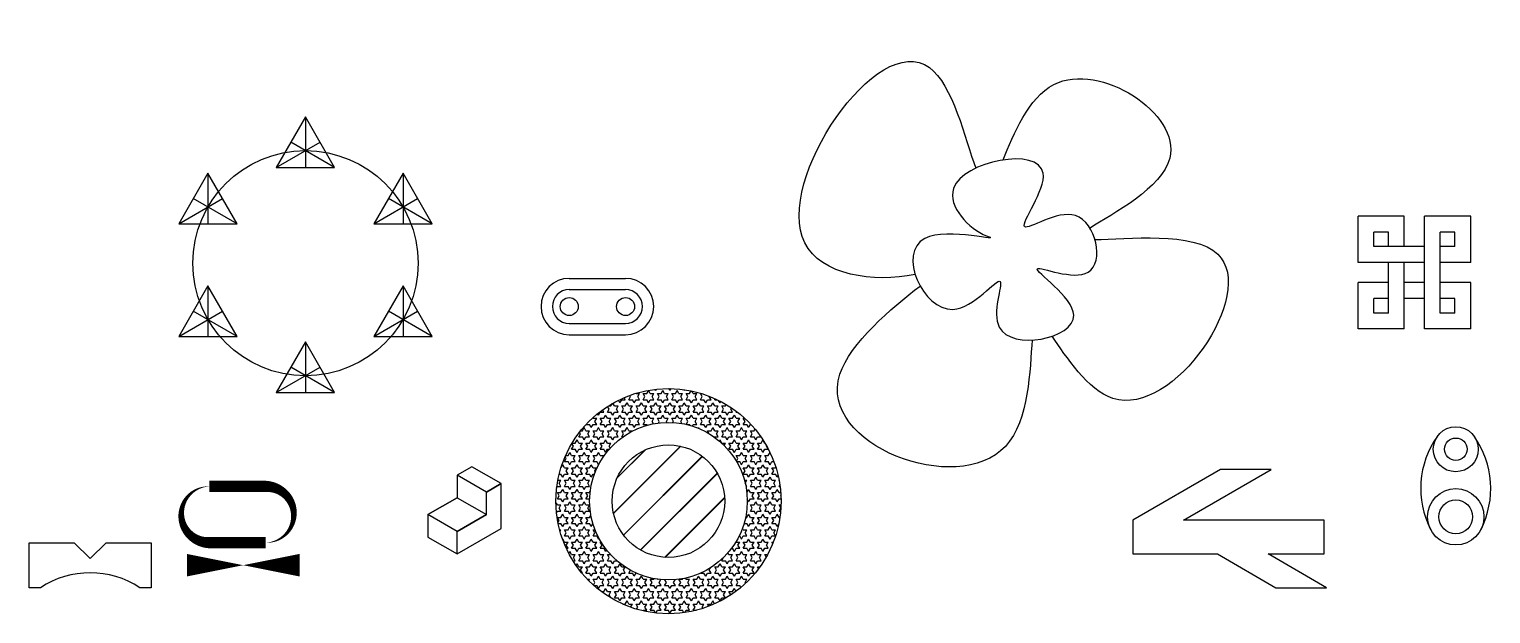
# Model space of a CAD drawing. Header units: millimetres. Extents: x 20 to 1318, y -3 to 516.
import ezdxf

# ---------------------------------------------------------------- set-up
doc = ezdxf.new("R2010")
doc.units = ezdxf.units.MM

msp = doc.modelspace()

# ---------------------------------------------------------------- hatches: boundary and pattern name
h = msp.add_hatch()
h.set_pattern_fill('STARS', color=256, style=0)
edge = h.paths.add_edge_path(flags=16)
edge.add_arc((587.6, 96.9), 70, 0, 360)
edge = h.paths.add_edge_path()
edge.add_arc((587.6, 96.9), 100, 0, 360)
h = msp.add_hatch()
h.set_pattern_fill('JIS_LC_20', color=256, style=0)
edge = h.paths.add_edge_path()
edge.add_arc((587.6, 96.9), 50, 0, 360)

# ---------------------------------------------------------------- linework, layer by layer
for p, q in [((265.3, 438.3), (265.3, 393.3)), ((239.3, 393.3), (278.3, 415.8)), ((291.2, 393.3), (252.3, 415.8)), ((178.7, 388.3), (178.7, 343.3)), ((351.9, 388.3), (351.9, 343.3)), ((152.7, 343.3), (191.6, 365.8)), ((204.6, 343.3), (165.7, 365.8)), ((325.9, 343.3), (364.9, 365.8)), ((377.8, 343.3), (338.9, 365.8)), ((1200, 309), (1200, 350)), ((1241, 350), (1200, 350)), ((1241, 323), (1241, 350)), ((1259, 250), (1259, 350)), ((1300, 350), (1259, 350)), ((1300, 309), (1300, 350)), ((1214, 323), (1214, 336)), ((1227, 336), (1214, 336)), ((1227, 323), (1227, 336)), ((1273, 264), (1273, 336)), ((1286, 336), (1273, 336)), ((1286, 323), (1286, 336)), ((1259, 323), (1214, 323)), ((1286, 323), (1273, 323)), ((1259, 309), (1200, 309)), ((1227, 264), (1227, 309)), ((1241, 250), (1241, 309)), ((1300, 309), (1273, 309)), ((178.7, 288.3), (178.7, 243.3)), ((351.9, 288.3), (351.9, 243.3)), ((499.5, 294.8), (549.5, 294.8)), ((1200, 250), (1200, 291)), ((1227, 291), (1200, 291)), ((1259, 291), (1241, 291)), ((1300, 291), (1273, 291)), ((1300, 250), (1300, 291)), ((499.5, 284.8), (549.5, 284.8)), ((1214, 264), (1214, 277)), ((1227, 277), (1214, 277)), ((1259, 277), (1241, 277)), ((1286, 277), (1273, 277)), ((1286, 264), (1286, 277)), ((152.7, 243.3), (191.6, 265.8)), ((204.6, 243.3), (165.7, 265.8)), ((325.9, 243.3), (364.9, 265.8)), ((377.8, 243.3), (338.9, 265.8)), ((1227, 264), (1214, 264)), ((1286, 264), (1273, 264)), ((499.5, 254.8), (549.5, 254.8)), ((1241, 250), (1200, 250)), ((1300, 250), (1259, 250)), ((265.3, 238.3), (265.3, 193.3)), ((499.5, 244.8), (549.5, 244.8)), ((239.3, 193.3), (278.3, 215.8)), ((291.2, 193.3), (252.3, 215.8)), ((413, 127.5), (400, 120)), ((400, 120), (400, 100)), ((426, 105), (400, 120)), ((439, 112.5), (413, 127.5)), ((1077.9, 125), (1000, 80)), ((1045, 80), (1122.9, 125)), ((1122.9, 125), (1077.9, 125)), ((426, 105), (439, 112.5)), ((439, 112.5), (426, 105)), ((426, 85), (426, 105)), ((439, 72.5), (439, 112.5)), ((400, 100), (374, 85)), ((374, 85), (400, 100)), ((400, 100), (426, 85)), ((374, 85), (374, 65)), ((400, 70), (374, 85)), ((426, 85), (400, 70)), ((400, 70), (426, 85)), ((1000, 80), (1000, 50)), ((1170, 80), (1045, 80)), ((1170, 50), (1170, 80)), ((374, 65), (400, 50)), ((400, 50), (439, 72.5)), ((400, 50), (400, 70)), ((1000, 50), (1075, 50)), ((1075, 50), (1127, 20)), ((1172, 20), (1120, 50)), ((1120, 50), (1170, 50)), ((1127, 20), (1172, 20))]:
    msp.add_line(p, q)
for points in [[(265.3, 438.3), (239.3, 393.3), (291.2, 393.3)], [(178.7, 388.3), (152.7, 343.3), (204.6, 343.3)], [(351.9, 388.3), (325.9, 343.3), (377.8, 343.3)], [(178.7, 288.3), (152.7, 243.3), (204.6, 243.3)], [(351.9, 288.3), (325.9, 243.3), (377.8, 243.3)], [(265.3, 238.3), (239.3, 193.3), (291.2, 193.3)]]:
    msp.add_lwpolyline(points, close=True)
for points, format in [([(180, 110, 10, 10, 0), (230, 110, 10, 0, -1), (230, 60, 10, 10, 0), (180, 60, 10, 0, -1), (180, 110, 0, 0, -1)], "xyseb"), ([(30, 20), (20, 20), (20, 60), (60, 60), (74.1, 45.9), (88.3, 60), (128.3, 60), (128.3, 20), (118.3, 20, 0.300861), (30, 20, 2.245223)], "xyb"), ([(160, 40, 20, 0, 0), (210, 40, 0, 20, 0), (260, 40, 20, 20, 0)], "xyseb")]:
    msp.add_lwpolyline(points, format=format)
for centre, radius in [((265.3, 308.3), 100), ((499.5, 269.8), 8), ((549.5, 269.8), 8), ((587.6, 96.9), 100), ((587.6, 96.9), 70), ((1286.7, 143), 20), ((587.6, 96.9), 50), ((1286.7, 143), 10), ((1286.7, 83), 25), ((1286.7, 83), 15)]:
    msp.add_circle(centre, radius)
for centre, radius, start, end in [((499.5, 269.8), 25, 90, 270), ((549.5, 269.8), 25, 270, 90), ((499.5, 269.8), 15, 90, 270), ((549.5, 269.8), 15, 270, 90), ((1335.6, 108.2), 80, 144.5592, 207.2796), ((1237.8, 108.2), 80, 332.7204, 35.4408)]:
    msp.add_arc(centre, radius, start, end)
for points, knots in [([(806.7, 298.4), (769.9, 290.6), (633.2, 310.9), (814.1, 575.9), (851.2, 418.9), (860.4, 392.7)], [665.700157, 665.700157, 665.700157, 665.700157, 708.12325, 788.96555, 824.850537, 824.850537, 824.850537, 824.850537]), ([(884.8, 400), (894.1, 423), (930.8, 514), (1091.5, 409.2), (981.8, 352), (962, 339.5)], [856.604267, 856.604267, 856.604267, 856.604267, 885.258438, 936.83657, 971.804767, 971.804767, 971.804767, 971.804767]), ([(966.4, 329.2), (994, 329.9), (1155.6, 348.1), (1004.7, 124.2), (940.8, 225.4), (928.3, 243.4)], [337.800079, 337.800079, 337.800079, 337.800079, 377.670692, 444.670167, 472.814469, 472.814469, 472.814469, 472.814469]), ([(910.5, 240), (908.5, 214.8), (907.4, 76.6), (664.9, 167), (785.6, 268.4), (811.1, 288)], [499.880327, 499.880327, 499.880327, 499.880327, 534.104073, 601.90764, 631.758451, 631.758451, 631.758451, 631.758451])]:
    msp.add_open_spline(points, degree=3, knots=knots)
at = {"start_tangent": (-0.933937, 0.357437), "end_tangent": (-0.933937, 0.357437)}
msp.add_spline([(870.1, 332.6), (840.7, 374.6), (920.4, 388.2), (903.9, 340.8), (949, 350.6), (960.3, 300.3), (915.2, 303.3), (947.5, 262), (881.3, 251.5), (882.1, 292), (840, 267.2), (815.2, 330.3), (870.1, 332.6)], degree=3, dxfattribs=at)

doc.saveas('drawing.dxf')
